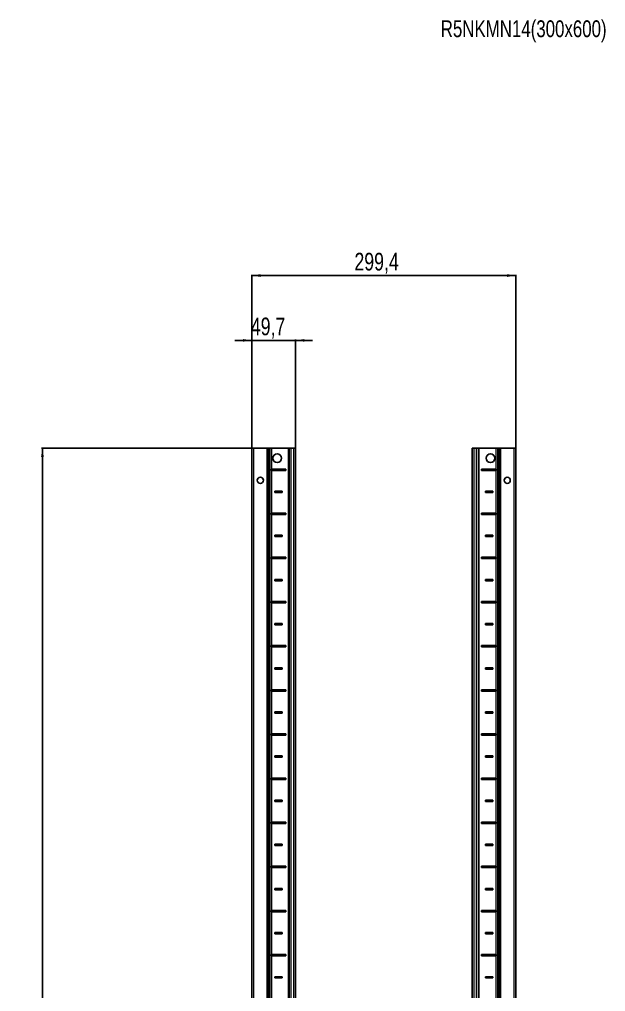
# Model space of a CAD drawing. Header units: millimetres. Extents: x -199 to 2434, y -1847 to 1507.
# Drawn here: x -199 to 465, y -168 to 933 of the extents above; entities that cross this region are included whole.
import ezdxf

# ---------------------------------------------------------------- set-up
doc = ezdxf.new("R2010")
doc.units = ezdxf.units.MM
doc.layers.add('FORMAT', color=7, linetype='Continuous')
doc.styles.add('SLDTEXTSTYLE0', font='TXT', dxfattribs={"width": 0.75})
doc.dimstyles.new('SLDDIMSTYLE0', dxfattribs={"dimtxt": 20, "dimasz": 10, "dimexe": 0, "dimexo": 0.0625, "dimgap": 5, "dimtad": 2, "dimdec": 1, "dimrnd": 1e-09, "dimzin": 12, "dimdsep": 46, "dimtxsty": 'SLDTEXTSTYLE0', "dimsah": 1, "dimcen": 0.09, "dimadec": 0, "dimazin": 3, "dimtfac": 1, "dimtofl": 0, "dimtmove": 0, "dimatfit": 3, "dimfxl": 0, "dimfrac": 2, "dimtolj": 1, "dimtzin": 12, "dimarcsym": 0})
doc.dimstyles.new('SLDDIMSTYLE1', dxfattribs={"dimtxt": 20, "dimasz": 10, "dimexe": 0, "dimexo": 0.0625, "dimgap": 5, "dimtad": 2, "dimdec": 1, "dimrnd": 1e-09, "dimzin": 12, "dimdsep": 46, "dimtxsty": 'SLDTEXTSTYLE0', "dimsah": 1, "dimcen": 0.09, "dimadec": 0, "dimazin": 3, "dimtfac": 1, "dimtmove": 0, "dimatfit": 0, "dimfxl": 0, "dimfrac": 2, "dimtolj": 1, "dimtzin": 12, "dimarcsym": 0})

# ---------------------------------------------------------------- blocks, each defined once
blk = doc.blocks.new('_D')
at = {"layer": 'FORMAT'}
for p, q in [((86.4, 447.2), (-174.2, 447.2)), ((-173.2, 447.2), (-173.2, -851.8)), ((86.4, -851.8), (-174.2, -851.8))]:
    blk.add_line(p, q, dxfattribs=at)
for points in [[(-173.2, 447.2), (-174.7, 437.2), (-171.6, 437.2)], [(-173.2, -851.8), (-171.6, -841.8), (-174.7, -841.8)]]:
    blk.add_solid(points, dxfattribs=at)
at = {"layer": 'FORMAT', "insert": (-198.9, -231.8), "char_height": 20, "attachment_point": 1, "rotation": 90, "style": 'SLDTEXTSTYLE0'}
blk.add_mtext('1299', dxfattribs=at)
blk = doc.blocks.new('_D_1')
at = {"layer": 'FORMAT'}
for p, q in [((64, 447.2), (64, 643.6)), ((64, 642.6), (363.4, 642.6)), ((363.4, 447.2), (363.4, 643.6))]:
    blk.add_line(p, q, dxfattribs=at)
for points in [[(64, 642.6), (74, 641.1), (74, 644.2)], [(363.4, 642.6), (353.4, 644.2), (353.4, 641.1)]]:
    blk.add_solid(points, dxfattribs=at)
at = {"layer": 'FORMAT', "insert": (180.4, 668.4), "char_height": 20, "attachment_point": 1, "style": 'SLDTEXTSTYLE0'}
blk.add_mtext('299,4', dxfattribs=at)
blk = doc.blocks.new('_D_2')
at = {"layer": 'FORMAT'}
for p, q in [((64, 569.2), (44.7, 569.2)), ((64, 447.2), (64, 570.2)), ((113.7, 569.2), (64, 569.2)), ((113.7, 447.2), (113.7, 570.2)), ((113.7, 569.2), (132.9, 569.2))]:
    blk.add_line(p, q, dxfattribs=at)
for points in [[(64, 569.2), (54, 570.7), (54, 567.7)], [(113.7, 569.2), (123.7, 567.7), (123.7, 570.7)]]:
    blk.add_solid(points, dxfattribs=at)
at = {"layer": 'FORMAT', "insert": (63, 595), "char_height": 20, "attachment_point": 1, "style": 'SLDTEXTSTYLE0'}
blk.add_mtext('49,7', dxfattribs=at)

msp = doc.modelspace()

# ---------------------------------------------------------------- linework, layer by layer
at = {"color": 7, "linetype": 'Continuous', "lineweight": 25}
for p, q in [((63.98, -851.79), (63.98, 447.21)), ((63.98, 447.21), (65.98, 447.21)), ((81.33, 447.21), (65.98, 447.21)), ((81.33, 447.21), (81.98, 447.21)), ((81.98, -851.79), (81.98, 447.21)), ((81.98, 447.21), (82.56, 447.21)), ((83.77, 447.21), (82.56, 447.21)), ((83.77, -851.79), (83.77, 447.21)), ((83.8, 447.21), (83.77, 447.21)), ((83.8, -851.79), (83.8, 447.21)), ((85.01, 447.21), (83.8, 447.21)), ((85.01, 447.21), (86.42, 447.21)), ((105.83, 447.21), (86.42, 447.21)), ((105.83, 447.21), (106.48, 447.21)), ((106.48, -851.79), (106.48, 447.21)), ((106.48, 447.21), (108.48, 447.21)), ((111.68, 447.21), (108.48, 447.21)), ((111.68, 447.21), (113.68, 447.21)), ((113.68, 447.21), (113.68, -851.79)), ((313.68, -851.79), (313.68, 447.21)), ((313.68, 447.21), (315.68, 447.21)), ((315.68, 447.21), (318.88, 447.21)), ((318.88, 447.21), (320.88, 447.21)), ((320.88, 447.21), (320.88, -851.79)), ((320.88, 447.21), (321.53, 447.21)), ((321.53, 447.21), (340.93, 447.21)), ((340.93, 447.21), (342.34, 447.21)), ((342.34, 447.21), (343.55, 447.21)), ((343.55, 447.21), (343.55, -851.79)), ((343.55, 447.21), (343.58, 447.21)), ((343.58, 447.21), (343.58, -851.79)), ((343.58, 447.21), (344.79, 447.21)), ((344.79, 447.21), (345.38, 447.21)), ((345.38, 447.21), (345.38, -851.79)), ((345.38, 447.21), (346.03, 447.21)), ((346.03, 447.21), (361.38, 447.21)), ((361.38, 447.21), (363.38, 447.21)), ((363.38, 447.21), (363.38, -851.79)), ((85.93, 423.35), (85.93, 422.06)), ((86.58, 422.71), (85.93, 423.35)), ((86.58, 422.71), (85.93, 422.06)), ((102.83, 423.46), (86.42, 423.46)), ((86.42, 421.96), (102.83, 421.96)), ((102.08, 422.71), (86.58, 422.71)), ((102.08, 422.71), (102.83, 423.46)), ((102.08, 422.71), (102.83, 421.96)), ((102.83, 421.96), (102.83, 423.46)), ((340.93, 423.46), (324.53, 423.46)), ((324.53, 423.46), (324.53, 421.96)), ((325.28, 422.71), (324.53, 423.46)), ((325.28, 422.71), (324.53, 421.96)), ((324.53, 421.96), (340.93, 421.96)), ((325.28, 422.71), (340.78, 422.71)), ((340.78, 422.71), (341.42, 423.35)), ((340.78, 422.71), (341.42, 422.06)), ((341.42, 422.06), (341.42, 423.35)), ((98.33, 398.46), (90.33, 398.46)), ((90.33, 398.46), (90.33, 396.96)), ((91.08, 397.71), (90.33, 398.46)), ((91.08, 397.71), (90.33, 396.96)), ((90.33, 396.96), (98.33, 396.96)), ((97.58, 397.71), (91.08, 397.71)), ((97.58, 397.71), (98.33, 398.46)), ((97.58, 397.71), (98.33, 396.96)), ((98.33, 396.96), (98.33, 398.46)), ((329.78, 397.71), (329.03, 398.46)), ((329.03, 398.46), (329.03, 396.96)), ((337.03, 398.46), (329.03, 398.46)), ((329.78, 397.71), (329.03, 396.96)), ((329.03, 396.96), (337.03, 396.96)), ((329.78, 397.71), (336.28, 397.71)), ((336.28, 397.71), (337.03, 398.46)), ((336.28, 397.71), (337.03, 396.96)), ((337.03, 396.96), (337.03, 398.46)), ((85.93, 373.35), (85.93, 372.06)), ((86.58, 372.71), (85.93, 373.35)), ((86.58, 372.71), (85.93, 372.06)), ((102.83, 373.46), (86.42, 373.46)), ((86.42, 371.96), (102.83, 371.96)), ((102.08, 372.71), (86.58, 372.71)), ((102.08, 372.71), (102.83, 373.46)), ((102.08, 372.71), (102.83, 371.96)), ((102.83, 371.96), (102.83, 373.46)), ((325.28, 372.71), (324.53, 373.46)), ((324.53, 373.46), (324.53, 371.96)), ((340.93, 373.46), (324.53, 373.46)), ((325.28, 372.71), (324.53, 371.96)), ((324.53, 371.96), (340.93, 371.96)), ((325.28, 372.71), (340.78, 372.71)), ((340.78, 372.71), (341.42, 373.35)), ((340.78, 372.71), (341.42, 372.06)), ((341.42, 372.06), (341.42, 373.35)), ((98.33, 348.46), (90.33, 348.46)), ((90.33, 348.46), (90.33, 346.96)), ((91.08, 347.71), (90.33, 348.46)), ((91.08, 347.71), (90.33, 346.96)), ((90.33, 346.96), (98.33, 346.96)), ((97.58, 347.71), (91.08, 347.71)), ((97.58, 347.71), (98.33, 348.46)), ((97.58, 347.71), (98.33, 346.96)), ((98.33, 346.96), (98.33, 348.46)), ((329.78, 347.71), (329.03, 348.46)), ((337.03, 348.46), (329.03, 348.46)), ((329.03, 348.46), (329.03, 346.96)), ((329.78, 347.71), (329.03, 346.96)), ((329.03, 346.96), (337.03, 346.96)), ((329.78, 347.71), (336.28, 347.71)), ((336.28, 347.71), (337.03, 348.46)), ((336.28, 347.71), (337.03, 346.96)), ((337.03, 346.96), (337.03, 348.46)), ((85.93, 323.35), (85.93, 322.06)), ((86.58, 322.71), (85.93, 323.35)), ((86.58, 322.71), (85.93, 322.06)), ((102.83, 323.46), (86.42, 323.46)), ((86.42, 321.96), (102.83, 321.96)), ((102.08, 322.71), (86.58, 322.71)), ((102.08, 322.71), (102.83, 323.46)), ((102.08, 322.71), (102.83, 321.96)), ((102.83, 321.96), (102.83, 323.46)), ((325.28, 322.71), (324.53, 323.46)), ((340.93, 323.46), (324.53, 323.46)), ((324.53, 323.46), (324.53, 321.96)), ((325.28, 322.71), (324.53, 321.96)), ((324.53, 321.96), (340.93, 321.96)), ((325.28, 322.71), (340.78, 322.71)), ((340.78, 322.71), (341.42, 323.35)), ((340.78, 322.71), (341.42, 322.06)), ((341.42, 322.06), (341.42, 323.35)), ((98.33, 298.46), (90.33, 298.46)), ((90.33, 298.46), (90.33, 296.96)), ((91.08, 297.71), (90.33, 298.46)), ((91.08, 297.71), (90.33, 296.96)), ((97.58, 297.71), (91.08, 297.71)), ((97.58, 297.71), (98.33, 298.46)), ((97.58, 297.71), (98.33, 296.96)), ((98.33, 296.96), (98.33, 298.46)), ((329.78, 297.71), (329.03, 298.46)), ((337.03, 298.46), (329.03, 298.46)), ((329.03, 298.46), (329.03, 296.96)), ((329.78, 297.71), (329.03, 296.96)), ((329.78, 297.71), (336.28, 297.71)), ((336.28, 297.71), (337.03, 298.46)), ((336.28, 297.71), (337.03, 296.96)), ((337.03, 296.96), (337.03, 298.46)), ((90.33, 296.96), (98.33, 296.96)), ((329.03, 296.96), (337.03, 296.96)), ((85.93, 273.35), (85.93, 272.06)), ((86.58, 272.71), (85.93, 273.35)), ((86.58, 272.71), (85.93, 272.06)), ((102.83, 273.46), (86.42, 273.46)), ((86.42, 271.96), (102.83, 271.96)), ((102.08, 272.71), (86.58, 272.71)), ((102.08, 272.71), (102.83, 273.46)), ((102.08, 272.71), (102.83, 271.96)), ((102.83, 271.96), (102.83, 273.46)), ((325.28, 272.71), (324.53, 273.46)), ((324.53, 273.46), (324.53, 271.96)), ((340.93, 273.46), (324.53, 273.46)), ((325.28, 272.71), (324.53, 271.96)), ((324.53, 271.96), (340.93, 271.96)), ((325.28, 272.71), (340.78, 272.71)), ((340.78, 272.71), (341.42, 273.35)), ((340.78, 272.71), (341.42, 272.06)), ((341.42, 272.06), (341.42, 273.35)), ((98.33, 248.46), (90.33, 248.46)), ((90.33, 248.46), (90.33, 246.96)), ((91.08, 247.71), (90.33, 248.46)), ((91.08, 247.71), (90.33, 246.96)), ((90.33, 246.96), (98.33, 246.96)), ((97.58, 247.71), (91.08, 247.71)), ((97.58, 247.71), (98.33, 248.46)), ((97.58, 247.71), (98.33, 246.96)), ((98.33, 246.96), (98.33, 248.46)), ((337.03, 248.46), (329.03, 248.46)), ((329.03, 248.46), (329.03, 246.96)), ((329.78, 247.71), (329.03, 248.46)), ((329.78, 247.71), (329.03, 246.96)), ((329.03, 246.96), (337.03, 246.96)), ((329.78, 247.71), (336.28, 247.71)), ((336.28, 247.71), (337.03, 248.46)), ((336.28, 247.71), (337.03, 246.96)), ((337.03, 246.96), (337.03, 248.46)), ((85.93, 223.35), (85.93, 222.06)), ((86.58, 222.71), (85.93, 223.35)), ((86.58, 222.71), (85.93, 222.06)), ((102.83, 223.46), (86.42, 223.46)), ((86.42, 221.96), (102.83, 221.96)), ((102.08, 222.71), (86.58, 222.71)), ((102.08, 222.71), (102.83, 223.46)), ((102.08, 222.71), (102.83, 221.96)), ((102.83, 221.96), (102.83, 223.46)), ((340.93, 223.46), (324.53, 223.46)), ((324.53, 223.46), (324.53, 221.96)), ((325.28, 222.71), (324.53, 223.46)), ((325.28, 222.71), (324.53, 221.96)), ((324.53, 221.96), (340.93, 221.96)), ((325.28, 222.71), (340.78, 222.71)), ((340.78, 222.71), (341.42, 223.35)), ((340.78, 222.71), (341.42, 222.06)), ((341.42, 222.06), (341.42, 223.35)), ((98.33, 198.46), (90.33, 198.46)), ((90.33, 198.46), (90.33, 196.96)), ((91.08, 197.71), (90.33, 198.46)), ((97.58, 197.71), (98.33, 198.46)), ((98.33, 196.96), (98.33, 198.46)), ((337.03, 198.46), (329.03, 198.46)), ((329.03, 198.46), (329.03, 196.96)), ((329.78, 197.71), (329.03, 198.46)), ((336.28, 197.71), (337.03, 198.46)), ((337.03, 196.96), (337.03, 198.46)), ((91.08, 197.71), (90.33, 196.96)), ((90.33, 196.96), (98.33, 196.96)), ((97.58, 197.71), (91.08, 197.71)), ((97.58, 197.71), (98.33, 196.96)), ((329.78, 197.71), (329.03, 196.96)), ((329.03, 196.96), (337.03, 196.96)), ((329.78, 197.71), (336.28, 197.71)), ((336.28, 197.71), (337.03, 196.96)), ((85.93, 173.35), (85.93, 172.06)), ((86.58, 172.71), (85.93, 173.35)), ((86.58, 172.71), (85.93, 172.06)), ((102.83, 173.46), (86.42, 173.46)), ((86.42, 171.96), (102.83, 171.96)), ((102.08, 172.71), (86.58, 172.71)), ((102.08, 172.71), (102.83, 173.46)), ((102.08, 172.71), (102.83, 171.96)), ((102.83, 171.96), (102.83, 173.46)), ((340.93, 173.46), (324.53, 173.46)), ((324.53, 173.46), (324.53, 171.96)), ((325.28, 172.71), (324.53, 173.46)), ((325.28, 172.71), (324.53, 171.96)), ((324.53, 171.96), (340.93, 171.96)), ((325.28, 172.71), (340.78, 172.71)), ((340.78, 172.71), (341.42, 173.35)), ((340.78, 172.71), (341.42, 172.06)), ((341.42, 172.06), (341.42, 173.35)), ((98.33, 148.46), (90.33, 148.46)), ((90.33, 148.46), (90.33, 146.96)), ((91.08, 147.71), (90.33, 148.46)), ((91.08, 147.71), (90.33, 146.96)), ((90.33, 146.96), (98.33, 146.96)), ((97.58, 147.71), (91.08, 147.71)), ((97.58, 147.71), (98.33, 148.46)), ((97.58, 147.71), (98.33, 146.96)), ((98.33, 146.96), (98.33, 148.46)), ((337.03, 148.46), (329.03, 148.46)), ((329.03, 148.46), (329.03, 146.96)), ((329.78, 147.71), (329.03, 148.46)), ((329.78, 147.71), (329.03, 146.96)), ((329.03, 146.96), (337.03, 146.96)), ((329.78, 147.71), (336.28, 147.71)), ((336.28, 147.71), (337.03, 148.46)), ((336.28, 147.71), (337.03, 146.96)), ((337.03, 146.96), (337.03, 148.46)), ((85.93, 123.35), (85.93, 122.06)), ((86.58, 122.71), (85.93, 123.35)), ((86.58, 122.71), (85.93, 122.06)), ((102.83, 123.46), (86.42, 123.46)), ((86.42, 121.96), (102.83, 121.96)), ((102.08, 122.71), (86.58, 122.71)), ((102.08, 122.71), (102.83, 123.46)), ((102.08, 122.71), (102.83, 121.96)), ((102.83, 121.96), (102.83, 123.46)), ((340.93, 123.46), (324.53, 123.46)), ((324.53, 123.46), (324.53, 121.96)), ((325.28, 122.71), (324.53, 123.46)), ((325.28, 122.71), (324.53, 121.96)), ((324.53, 121.96), (340.93, 121.96)), ((325.28, 122.71), (340.78, 122.71)), ((340.78, 122.71), (341.42, 123.35)), ((340.78, 122.71), (341.42, 122.06)), ((341.42, 122.06), (341.42, 123.35)), ((98.33, 98.46), (90.33, 98.46)), ((90.33, 98.46), (90.33, 96.96)), ((91.08, 97.71), (90.33, 98.46)), ((91.08, 97.71), (90.33, 96.96)), ((90.33, 96.96), (98.33, 96.96)), ((97.58, 97.71), (91.08, 97.71)), ((97.58, 97.71), (98.33, 98.46)), ((97.58, 97.71), (98.33, 96.96)), ((98.33, 96.96), (98.33, 98.46)), ((337.03, 98.46), (329.03, 98.46)), ((329.03, 98.46), (329.03, 96.96)), ((329.78, 97.71), (329.03, 98.46)), ((329.78, 97.71), (329.03, 96.96)), ((329.03, 96.96), (337.03, 96.96)), ((329.78, 97.71), (336.28, 97.71)), ((336.28, 97.71), (337.03, 98.46)), ((336.28, 97.71), (337.03, 96.96)), ((337.03, 96.96), (337.03, 98.46)), ((85.93, 73.35), (85.93, 72.06)), ((86.58, 72.71), (85.93, 73.35)), ((86.58, 72.71), (85.93, 72.06)), ((102.83, 73.46), (86.42, 73.46)), ((86.42, 71.96), (102.83, 71.96)), ((102.08, 72.71), (86.58, 72.71)), ((102.08, 72.71), (102.83, 73.46)), ((102.08, 72.71), (102.83, 71.96)), ((102.83, 71.96), (102.83, 73.46)), ((340.93, 73.46), (324.53, 73.46)), ((324.53, 73.46), (324.53, 71.96)), ((325.28, 72.71), (324.53, 73.46)), ((325.28, 72.71), (324.53, 71.96)), ((324.53, 71.96), (340.93, 71.96)), ((325.28, 72.71), (340.78, 72.71)), ((340.78, 72.71), (341.42, 73.35)), ((340.78, 72.71), (341.42, 72.06)), ((341.42, 72.06), (341.42, 73.35)), ((98.33, 48.46), (90.33, 48.46)), ((90.33, 48.46), (90.33, 46.96)), ((91.08, 47.71), (90.33, 48.46)), ((91.08, 47.71), (90.33, 46.96)), ((90.33, 46.96), (98.33, 46.96)), ((97.58, 47.71), (91.08, 47.71)), ((97.58, 47.71), (98.33, 48.46)), ((97.58, 47.71), (98.33, 46.96)), ((98.33, 46.96), (98.33, 48.46)), ((337.03, 48.46), (329.03, 48.46)), ((329.03, 48.46), (329.03, 46.96)), ((329.78, 47.71), (329.03, 48.46)), ((329.78, 47.71), (329.03, 46.96)), ((329.03, 46.96), (337.03, 46.96)), ((329.78, 47.71), (336.28, 47.71)), ((336.28, 47.71), (337.03, 48.46)), ((336.28, 47.71), (337.03, 46.96)), ((337.03, 46.96), (337.03, 48.46)), ((85.93, 23.35), (85.93, 22.06)), ((86.58, 22.71), (85.93, 23.35)), ((86.58, 22.71), (85.93, 22.06)), ((102.83, 23.46), (86.42, 23.46)), ((102.08, 22.71), (86.58, 22.71)), ((102.08, 22.71), (102.83, 23.46)), ((102.08, 22.71), (102.83, 21.96)), ((102.83, 21.96), (102.83, 23.46)), ((340.93, 23.46), (324.53, 23.46)), ((324.53, 23.46), (324.53, 21.96)), ((325.28, 22.71), (324.53, 23.46)), ((325.28, 22.71), (324.53, 21.96)), ((325.28, 22.71), (340.78, 22.71)), ((340.78, 22.71), (341.42, 23.35)), ((340.78, 22.71), (341.42, 22.06)), ((341.42, 22.06), (341.42, 23.35)), ((86.42, 21.96), (102.83, 21.96)), ((324.53, 21.96), (340.93, 21.96)), ((98.33, -1.54), (90.33, -1.54)), ((90.33, -1.54), (90.33, -3.04)), ((91.08, -2.29), (90.33, -1.54)), ((91.08, -2.29), (90.33, -3.04)), ((90.33, -3.04), (98.33, -3.04)), ((97.58, -2.29), (91.08, -2.29)), ((97.58, -2.29), (98.33, -1.54)), ((97.58, -2.29), (98.33, -3.04)), ((98.33, -3.04), (98.33, -1.54)), ((337.03, -1.54), (329.03, -1.54)), ((329.03, -1.54), (329.03, -3.04)), ((329.78, -2.29), (329.03, -1.54)), ((329.78, -2.29), (329.03, -3.04)), ((329.03, -3.04), (337.03, -3.04)), ((329.78, -2.29), (336.28, -2.29)), ((336.28, -2.29), (337.03, -1.54)), ((336.28, -2.29), (337.03, -3.04)), ((337.03, -3.04), (337.03, -1.54)), ((85.93, -26.65), (85.93, -27.94)), ((86.58, -27.29), (85.93, -26.65)), ((86.58, -27.29), (85.93, -27.94)), ((102.83, -26.54), (86.42, -26.54)), ((86.42, -28.04), (102.83, -28.04)), ((102.08, -27.29), (86.58, -27.29)), ((102.08, -27.29), (102.83, -26.54)), ((102.08, -27.29), (102.83, -28.04)), ((102.83, -28.04), (102.83, -26.54)), ((340.93, -26.54), (324.53, -26.54)), ((324.53, -26.54), (324.53, -28.04)), ((325.28, -27.29), (324.53, -26.54)), ((325.28, -27.29), (324.53, -28.04)), ((324.53, -28.04), (340.93, -28.04)), ((325.28, -27.29), (340.78, -27.29)), ((340.78, -27.29), (341.42, -26.65)), ((340.78, -27.29), (341.42, -27.94)), ((341.42, -27.94), (341.42, -26.65)), ((98.33, -51.54), (90.33, -51.54)), ((90.33, -51.54), (90.33, -53.04)), ((91.08, -52.29), (90.33, -51.54)), ((91.08, -52.29), (90.33, -53.04)), ((90.33, -53.04), (98.33, -53.04)), ((97.58, -52.29), (91.08, -52.29)), ((97.58, -52.29), (98.33, -51.54)), ((97.58, -52.29), (98.33, -53.04)), ((98.33, -53.04), (98.33, -51.54)), ((337.03, -51.54), (329.03, -51.54)), ((329.03, -51.54), (329.03, -53.04)), ((329.78, -52.29), (329.03, -51.54)), ((329.78, -52.29), (329.03, -53.04)), ((329.03, -53.04), (337.03, -53.04)), ((329.78, -52.29), (336.28, -52.29)), ((336.28, -52.29), (337.03, -51.54)), ((336.28, -52.29), (337.03, -53.04)), ((337.03, -53.04), (337.03, -51.54)), ((85.93, -76.65), (85.93, -77.94)), ((86.58, -77.29), (85.93, -76.65)), ((102.83, -76.54), (86.42, -76.54)), ((102.08, -77.29), (102.83, -76.54)), ((102.83, -78.04), (102.83, -76.54)), ((340.93, -76.54), (324.53, -76.54)), ((324.53, -76.54), (324.53, -78.04)), ((325.28, -77.29), (324.53, -76.54)), ((340.78, -77.29), (341.42, -76.65)), ((341.42, -77.94), (341.42, -76.65)), ((86.58, -77.29), (85.93, -77.94)), ((86.42, -78.04), (102.83, -78.04)), ((102.08, -77.29), (86.58, -77.29)), ((102.08, -77.29), (102.83, -78.04)), ((325.28, -77.29), (324.53, -78.04)), ((324.53, -78.04), (340.93, -78.04)), ((325.28, -77.29), (340.78, -77.29)), ((340.78, -77.29), (341.42, -77.94)), ((98.33, -101.54), (90.33, -101.54)), ((90.33, -101.54), (90.33, -103.04)), ((91.08, -102.29), (90.33, -101.54)), ((91.08, -102.29), (90.33, -103.04)), ((90.33, -103.04), (98.33, -103.04)), ((97.58, -102.29), (91.08, -102.29)), ((97.58, -102.29), (98.33, -101.54)), ((97.58, -102.29), (98.33, -103.04)), ((98.33, -103.04), (98.33, -101.54)), ((337.03, -101.54), (329.03, -101.54)), ((329.03, -101.54), (329.03, -103.04)), ((329.78, -102.29), (329.03, -101.54)), ((329.78, -102.29), (329.03, -103.04)), ((329.03, -103.04), (337.03, -103.04)), ((329.78, -102.29), (336.28, -102.29)), ((336.28, -102.29), (337.03, -101.54)), ((336.28, -102.29), (337.03, -103.04)), ((337.03, -103.04), (337.03, -101.54)), ((85.93, -126.65), (85.93, -127.94)), ((86.58, -127.29), (85.93, -126.65)), ((86.58, -127.29), (85.93, -127.94)), ((102.83, -126.54), (86.42, -126.54)), ((86.42, -128.04), (102.83, -128.04)), ((102.08, -127.29), (86.58, -127.29)), ((102.08, -127.29), (102.83, -126.54)), ((102.08, -127.29), (102.83, -128.04)), ((102.83, -128.04), (102.83, -126.54)), ((340.93, -126.54), (324.53, -126.54)), ((324.53, -126.54), (324.53, -128.04)), ((325.28, -127.29), (324.53, -126.54)), ((325.28, -127.29), (324.53, -128.04)), ((324.53, -128.04), (340.93, -128.04)), ((325.28, -127.29), (340.78, -127.29)), ((340.78, -127.29), (341.42, -126.65)), ((340.78, -127.29), (341.42, -127.94)), ((341.42, -127.94), (341.42, -126.65)), ((98.33, -151.54), (90.33, -151.54)), ((90.33, -151.54), (90.33, -153.04)), ((91.08, -152.29), (90.33, -151.54)), ((91.08, -152.29), (90.33, -153.04)), ((90.33, -153.04), (98.33, -153.04)), ((97.58, -152.29), (91.08, -152.29)), ((97.58, -152.29), (98.33, -151.54)), ((97.58, -152.29), (98.33, -153.04)), ((98.33, -153.04), (98.33, -151.54)), ((337.03, -151.54), (329.03, -151.54)), ((329.03, -151.54), (329.03, -153.04)), ((329.78, -152.29), (329.03, -151.54)), ((329.78, -152.29), (329.03, -153.04)), ((329.03, -153.04), (337.03, -153.04)), ((329.78, -152.29), (336.28, -152.29)), ((336.28, -152.29), (337.03, -151.54)), ((336.28, -152.29), (337.03, -153.04)), ((337.03, -153.04), (337.03, -151.54))]:
    msp.add_line(p, q, dxfattribs=at)
at = {"color": 8, "linetype": 'Continuous', "lineweight": 18}
for p, q in [((65.98, 447.21), (65.98, -851.79)), ((81.33, -851.79), (81.33, 447.21)), ((82.56, 447.21), (82.56, -851.79)), ((85.01, -851.79), (85.01, 447.21)), ((86.42, 447.21), (86.42, 423.46)), ((105.83, -851.79), (105.83, 447.21)), ((108.48, 447.21), (108.48, -851.79)), ((111.68, -851.79), (111.68, 447.21)), ((315.68, 447.21), (315.68, -851.79)), ((318.88, -851.79), (318.88, 447.21)), ((321.53, 447.21), (321.53, -851.79)), ((340.93, 423.46), (340.93, 447.21)), ((342.34, 447.21), (342.34, -851.79)), ((344.79, -851.79), (344.79, 447.21)), ((346.03, 447.21), (346.03, -851.79)), ((361.38, -851.79), (361.38, 447.21)), ((86.42, 421.96), (86.42, 373.46)), ((340.93, 373.46), (340.93, 421.96)), ((86.42, 371.96), (86.42, 323.46)), ((340.93, 323.46), (340.93, 371.96)), ((86.42, 321.96), (86.42, 273.46)), ((340.93, 273.46), (340.93, 321.96)), ((86.42, 271.96), (86.42, 223.46)), ((340.93, 223.46), (340.93, 271.96)), ((86.42, 221.96), (86.42, 173.46)), ((340.93, 173.46), (340.93, 221.96)), ((86.42, 171.96), (86.42, 123.46)), ((340.93, 123.46), (340.93, 171.96)), ((86.42, 121.96), (86.42, 73.46)), ((340.93, 73.46), (340.93, 121.96)), ((86.42, 71.96), (86.42, 23.46)), ((340.93, 23.46), (340.93, 71.96)), ((86.42, 21.96), (86.42, -26.54)), ((340.93, -26.54), (340.93, 21.96)), ((86.42, -28.04), (86.42, -76.54)), ((340.93, -76.54), (340.93, -28.04)), ((86.42, -78.04), (86.42, -126.54)), ((340.93, -126.54), (340.93, -78.04)), ((86.42, -128.04), (86.42, -176.54)), ((340.93, -176.54), (340.93, -128.04))]:
    msp.add_line(p, q, dxfattribs=at)
at = {"color": 7, "linetype": 'Continuous', "lineweight": 25}
for centre, radius in [((92.83, 435.71), 5), ((334.53, 435.71), 5), ((73.83, 410.71), 3.5), ((353.53, 410.71), 3.5)]:
    msp.add_circle(centre, radius, dxfattribs=at)
for centre, start_param, end_param in [((86.42, 419.99), 0, 0.2482694), ((86.42, 425.42), 2.8933233, 3.1415927), ((340.93, 419.99), 6.0349159, 6.2831853), ((340.93, 425.42), 3.1415927, 3.389862), ((86.42, 369.99), 0, 0.2482694), ((86.42, 375.42), 2.8933233, 3.1415927), ((340.93, 369.99), 6.0349159, 6.2831853), ((340.93, 375.42), 3.1415927, 3.389862), ((86.42, 319.99), 0, 0.2482694), ((86.42, 325.42), 2.8933233, 3.1415927), ((340.93, 319.99), 6.0349159, 6.2831853), ((340.93, 325.42), 3.1415927, 3.389862), ((86.42, 269.99), 0, 0.2482694), ((86.42, 275.42), 2.8933233, 3.1415927), ((340.93, 269.99), 6.0349159, 6.2831853), ((340.93, 275.42), 3.1415927, 3.389862), ((86.42, 219.99), 0, 0.2482694), ((86.42, 225.42), 2.8933233, 3.1415927), ((340.93, 219.99), 6.0349159, 6.2831853), ((340.93, 225.42), 3.1415927, 3.389862), ((86.42, 169.99), 0, 0.2482694), ((86.42, 175.42), 2.8933233, 3.1415927), ((340.93, 169.99), 6.0349159, 6.2831853), ((340.93, 175.42), 3.1415927, 3.389862), ((86.42, 119.99), 0, 0.2482694), ((86.42, 125.42), 2.8933233, 3.1415927), ((340.93, 119.99), 6.0349159, 6.2831853), ((340.93, 125.42), 3.1415927, 3.389862), ((86.42, 69.99), 0, 0.2482694), ((86.42, 75.42), 2.8933233, 3.1415927), ((340.93, 69.99), 6.0349159, 6.2831853), ((340.93, 75.42), 3.1415927, 3.389862), ((86.42, 19.99), 0, 0.2482694), ((86.42, 25.42), 2.8933233, 3.1415927), ((340.93, 19.99), 6.0349159, 6.2831853), ((340.93, 25.42), 3.1415927, 3.389862), ((86.42, -30.01), 0, 0.2482694), ((86.42, -24.58), 2.8933233, 3.1415927), ((340.93, -30.01), 6.0349159, 6.2831853), ((340.93, -24.58), 3.1415927, 3.389862), ((86.42, -80.01), 0, 0.2482694), ((340.93, -80.01), 6.0349159, 6.2831853), ((86.42, -74.58), 2.8933233, 3.1415927), ((340.93, -74.58), 3.1415927, 3.389862), ((86.42, -130.01), 0, 0.2482694), ((86.42, -124.58), 2.8933233, 3.1415927), ((340.93, -130.01), 6.0349159, 6.2831853), ((340.93, -124.58), 3.1415927, 3.389862)]:
    msp.add_ellipse(centre, major_axis=(0, 3.46), ratio=0.5773503, start_param=start_param, end_param=end_param, dxfattribs=at)

# ---------------------------------------------------------------- texts
at = {"layer": 'FORMAT', "insert": (278.18, 931.72), "char_height": 19.05, "attachment_point": 1, "style": 'SLDTEXTSTYLE0'}
msp.add_mtext('R5NKMN14(300x600)', dxfattribs=at)

# ---------------------------------------------------------------- dimensions: what is measured, and where the dimension line sits
at = {"layer": 'FORMAT'}
for base, p1, p2, dimstyle, picture, middle in [((363.38, 642.62), (63.98, 447.21), (363.38, 447.21), 'SLDDIMSTYLE0', '_D_1', (213.68, 642.62)), ((63.98, 569.21), (113.68, 447.21), (63.98, 447.21), 'SLDDIMSTYLE1', '_D_2', (88.83, 569.21))]:
    dim = msp.add_linear_dim(base=base, p1=p1, p2=p2, dimstyle=dimstyle, dxfattribs=at)
    dim.commit()
    dim.dimension.update_dxf_attribs({"geometry": picture, "text_midpoint": middle, "dimtype": 160})
dim = msp.add_linear_dim(base=(-173.15, -851.79), p1=(86.42, 447.21), p2=(86.42, -851.79), angle=90, dimstyle='SLDDIMSTYLE0', dxfattribs=at)
dim.commit()
dim.dimension.update_dxf_attribs({"geometry": '_D', "text_midpoint": (-173.15, -202.29), "dimtype": 160})

doc.saveas('drawing.dxf')
